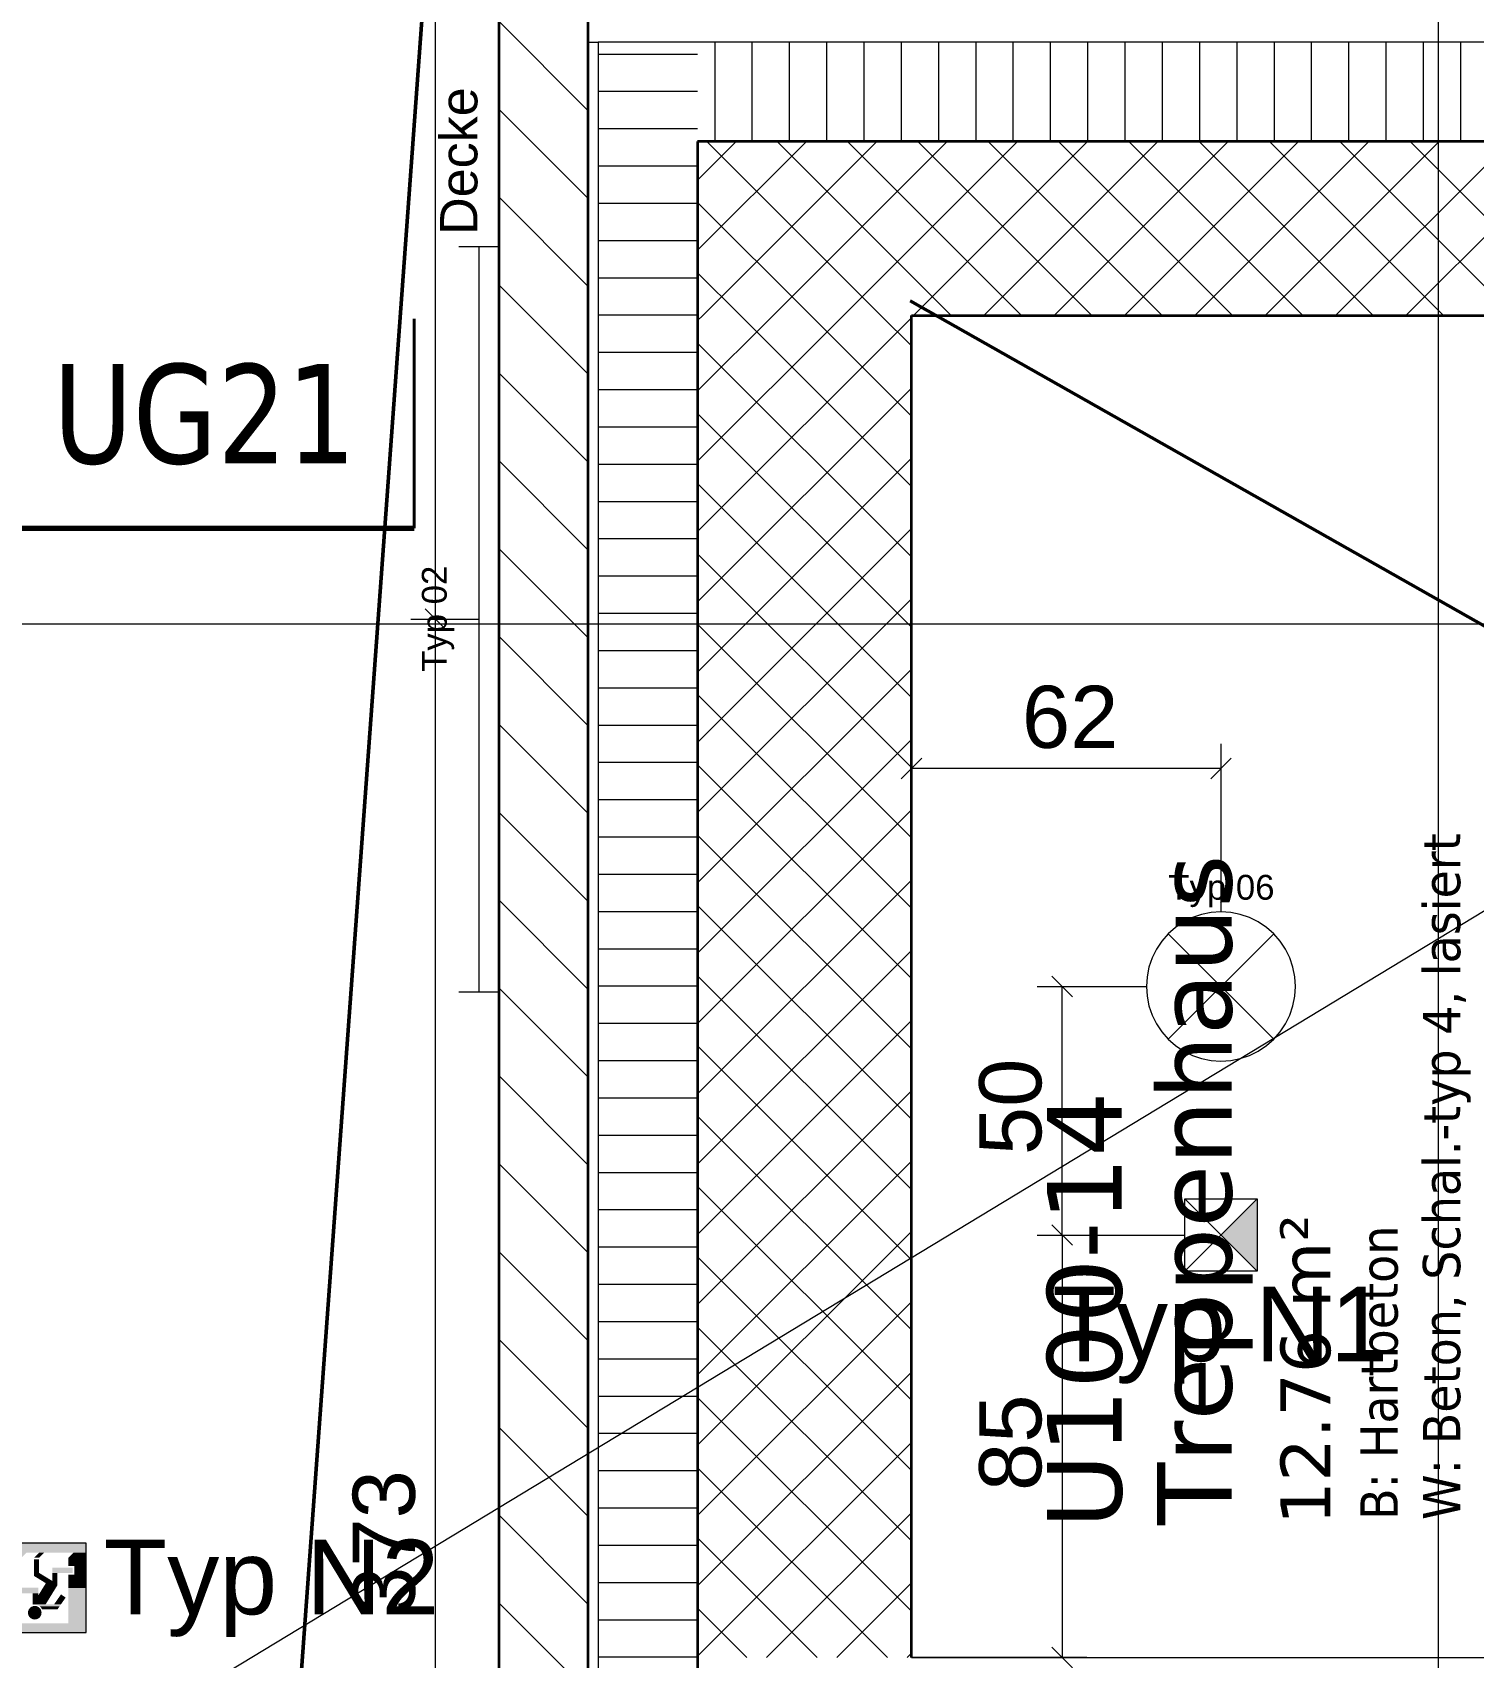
# Model space of a CAD drawing. Extents: x -1132 to 613, y -179 to 712.
# Drawn here: x -523 to -465, y 96.5 to 161.9 of the extents above; entities that cross this region are included whole.
import ezdxf
from ezdxf.lldxf.tags import DXFTag

# ---------------------------------------------------------------- set-up
doc = ezdxf.new("R2010")
doc.units = 0
doc.layers.get('0').update_dxf_attribs({"lineweight": 13})
for name, color, linetype, lineweight in [('A-AREA-____-IDEN', 7, 'Continuous', 5), ('A-DETL-GENF-HDLN', 7, '_Verdeckte Linien_', 9), ('A-FLOR-____-OTLN', 7, 'Continuous', 9), ('A-WALL-____-MCUT', 7, 'Continuous', 35), ('A-WALL-____-PATT', 7, 'Continuous', 35), ('S-GRID-____-OTLN', 7, 'Continuous', 5), ('S-STRS-____-MBND', 7, '_Strichpunkt - Fein', 9)]:
    doc.layers.add(name, color=color, linetype=linetype, lineweight=lineweight)
for name, color, linetype, lineweight, true_color in [('EL01_VVV_Mass', 7, 'Continuous', 13, 0xb2b200), ('EL01_WAN_Leuchten', 7, 'Continuous', 13, 0x0080ff), ('EL01_WAN_Leuchtentyp', 7, 'Continuous', 13, 0x0099ff), ('EL01_WAN_Notbeleuchtungen', 7, 'Continuous', 13, 0x009900), ('EL01_WAN_Notbeleuchtungentyp', 7, 'Continuous', 13, 0x009900), ('G-____-____-SYMB', 7, 'Strichpunkt - Weit', 5, 0x008080), ('X_Geometrie', 3, 'Continuous', 50, 0x00ff00)]:
    doc.layers.add(name, color=color, linetype=linetype, lineweight=lineweight, true_color=true_color)
doc.styles.get("Standard").update_dxf_attribs({"font": 'arial.ttf'})
tags = doc.linetypes.add('_Rasterlinie_', pattern=[0.375, 0.2, -0.05, 0.075, -0.05]).pattern_tags.tags
tags[10:11] = [DXFTag(74, 4), DXFTag(75, 0), DXFTag(340, '0'), DXFTag(46, 1.0), DXFTag(50, 0.0), DXFTag(44, 0.0), DXFTag(45, 0.0)]
tags[8:9] = [DXFTag(74, 4), DXFTag(75, 0), DXFTag(340, '0'), DXFTag(46, 1.0), DXFTag(50, 0.0), DXFTag(44, 0.0), DXFTag(45, 0.0)]
tags[6:7] = [DXFTag(74, 4), DXFTag(75, 0), DXFTag(340, '0'), DXFTag(46, 1.0), DXFTag(50, 0.0), DXFTag(44, 0.0), DXFTag(45, 0.0)]
tags[4:5] = [DXFTag(74, 4), DXFTag(75, 0), DXFTag(340, '0'), DXFTag(46, 1.0), DXFTag(50, 0.0), DXFTag(44, 0.0), DXFTag(45, 0.0)]
tags = doc.linetypes.add('_Schnittlinie_', pattern=[0.3, 0.15, -0.05, 0.05, -0.05]).pattern_tags.tags
tags[10:11] = [DXFTag(74, 4), DXFTag(75, 0), DXFTag(340, '0'), DXFTag(46, 1.0), DXFTag(50, 0.0), DXFTag(44, 0.0), DXFTag(45, 0.0)]
tags[8:9] = [DXFTag(74, 4), DXFTag(75, 0), DXFTag(340, '0'), DXFTag(46, 1.0), DXFTag(50, 0.0), DXFTag(44, 0.0), DXFTag(45, 0.0)]
tags[6:7] = [DXFTag(74, 4), DXFTag(75, 0), DXFTag(340, '0'), DXFTag(46, 1.0), DXFTag(50, 0.0), DXFTag(44, 0.0), DXFTag(45, 0.0)]
tags[4:5] = [DXFTag(74, 4), DXFTag(75, 0), DXFTag(340, '0'), DXFTag(46, 1.0), DXFTag(50, 0.0), DXFTag(44, 0.0), DXFTag(45, 0.0)]
tags = doc.linetypes.add('_Strichpunkt - Fein', pattern=[0.2, 0.1, -0.05, 0, -0.05]).pattern_tags.tags
tags[10:11] = [DXFTag(74, 4), DXFTag(75, 0), DXFTag(340, '0'), DXFTag(46, 1.0), DXFTag(50, 0.0), DXFTag(44, 0.0), DXFTag(45, 0.0)]
tags[8:9] = [DXFTag(74, 4), DXFTag(75, 0), DXFTag(340, '0'), DXFTag(46, 1.0), DXFTag(50, 0.0), DXFTag(44, 0.0), DXFTag(45, 0.0)]
tags[6:7] = [DXFTag(74, 4), DXFTag(75, 0), DXFTag(340, '0'), DXFTag(46, 1.0), DXFTag(50, 0.0), DXFTag(44, 0.0), DXFTag(45, 0.0)]
tags[4:5] = [DXFTag(74, 4), DXFTag(75, 0), DXFTag(340, '0'), DXFTag(46, 1.0), DXFTag(50, 0.0), DXFTag(44, 0.0), DXFTag(45, 0.0)]
tags = doc.linetypes.add('_Verdeckte Linien_', pattern=[0.15, 0.1, -0.05]).pattern_tags.tags
tags[6:7] = [DXFTag(74, 4), DXFTag(75, 0), DXFTag(340, '0'), DXFTag(46, 1.0), DXFTag(50, 0.0), DXFTag(44, 0.0), DXFTag(45, 0.0)]
tags[4:5] = [DXFTag(74, 4), DXFTag(75, 0), DXFTag(340, '0'), DXFTag(46, 1.0), DXFTag(50, 0.0), DXFTag(44, 0.0), DXFTag(45, 0.0)]
tags = doc.linetypes.add('Strichpunkt - Weit', pattern=[0.5, 0.2, -0.15, 0, -0.15]).pattern_tags.tags
tags[10:11] = [DXFTag(74, 4), DXFTag(75, 0), DXFTag(340, '0'), DXFTag(46, 1.0), DXFTag(50, 0.0), DXFTag(44, 0.0), DXFTag(45, 0.0)]
tags[8:9] = [DXFTag(74, 4), DXFTag(75, 0), DXFTag(340, '0'), DXFTag(46, 1.0), DXFTag(50, 0.0), DXFTag(44, 0.0), DXFTag(45, 0.0)]
tags[6:7] = [DXFTag(74, 4), DXFTag(75, 0), DXFTag(340, '0'), DXFTag(46, 1.0), DXFTag(50, 0.0), DXFTag(44, 0.0), DXFTag(45, 0.0)]
tags[4:5] = [DXFTag(74, 4), DXFTag(75, 0), DXFTag(340, '0'), DXFTag(46, 1.0), DXFTag(50, 0.0), DXFTag(44, 0.0), DXFTag(45, 0.0)]

# ---------------------------------------------------------------- blocks, each defined once
blk = doc.blocks.new('Referenz-A0UNPDE96I', base_point=(-1115.886, -117.372))
at = {"layer": 'A-DETL-GENF-HDLN', "color": 0, "linetype": '_Verdeckte Linien_', "ltscale": 0.13}
blk.add_line((-365.615, 186.478), (-735.315, -37.522), dxfattribs=at)
at = {"layer": 'A-FLOR-____-OTLN', "color": 0, "linetype": 'Continuous', "ltscale": 0.13}
blk.add_line((-500.615, 161.478), (-500.215, 161.478), dxfattribs=at)
at = {"layer": 'A-WALL-____-MCUT', "color": 0, "linetype": 'Continuous', "ltscale": 0.35}
for p, q in [((-504.215, 204.478), (-504.215, 82.478)), ((-500.615, 85.478), (-500.615, 200.878)), ((-422.815, 157.478), (-496.215, 157.478)), ((-496.215, 157.478), (-496.215, 89.478)), ((-487.615, 150.478), (-420.415, 150.478)), ((-487.615, 96.478), (-487.615, 150.478))]:
    blk.add_line(p, q, dxfattribs=at)
at = {"layer": 'A-WALL-____-MCUT', "color": 0, "linetype": 'Continuous', "lineweight": 9, "ltscale": 0.13}
for p, q in [((-500.215, 161.478), (-500.215, 85.478)), ((-426.815, 161.478), (-500.215, 161.478))]:
    blk.add_line(p, q, dxfattribs=at)
at = {"layer": 'A-WALL-____-PATT', "color": 0, "linetype": 'Continuous', "lineweight": 9, "ltscale": 0.13}
for p, q in [((-504.215, 162.32), (-500.615, 158.72)), ((-496.215, 160.987), (-500.215, 160.987)), ((-495.515, 157.478), (-495.515, 161.478)), ((-494.015, 157.478), (-494.015, 161.478)), ((-492.515, 157.478), (-492.515, 161.478)), ((-491.015, 157.478), (-491.015, 161.478)), ((-489.515, 157.478), (-489.515, 161.478)), ((-488.015, 157.478), (-488.015, 161.478)), ((-486.515, 157.478), (-486.515, 161.478)), ((-485.015, 157.478), (-485.015, 161.478)), ((-483.515, 157.478), (-483.515, 161.478)), ((-482.015, 157.478), (-482.015, 161.478)), ((-480.515, 157.478), (-480.515, 161.478)), ((-479.015, 157.478), (-479.015, 161.478)), ((-477.515, 157.478), (-477.515, 161.478)), ((-476.015, 157.478), (-476.015, 161.478)), ((-474.515, 157.478), (-474.515, 161.478)), ((-473.015, 157.478), (-473.015, 161.478)), ((-471.515, 157.478), (-471.515, 161.478)), ((-470.015, 157.478), (-470.015, 161.478)), ((-468.515, 157.478), (-468.515, 161.478)), ((-467.015, 157.478), (-467.015, 161.478)), ((-465.515, 157.478), (-465.515, 161.478)), ((-496.215, 159.487), (-500.215, 159.487)), ((-504.215, 158.784), (-500.615, 155.184)), ((-496.215, 157.987), (-500.215, 157.987)), ((-496.215, 155.931), (-494.667, 157.478)), ((-496.215, 153.102), (-491.839, 157.478)), ((-496.01, 150.478), (-489.01, 157.478)), ((-488.838, 150.478), (-495.838, 157.478)), ((-493.182, 150.478), (-486.182, 157.478)), ((-486.009, 150.478), (-493.009, 157.478)), ((-490.353, 150.478), (-483.353, 157.478)), ((-483.181, 150.478), (-490.181, 157.478)), ((-487.525, 150.478), (-480.525, 157.478)), ((-480.352, 150.478), (-487.352, 157.478)), ((-484.696, 150.478), (-477.696, 157.478)), ((-477.524, 150.478), (-484.524, 157.478)), ((-481.868, 150.478), (-474.868, 157.478)), ((-474.696, 150.478), (-481.696, 157.478)), ((-479.04, 150.478), (-472.04, 157.478)), ((-471.867, 150.478), (-478.867, 157.478)), ((-476.211, 150.478), (-469.211, 157.478)), ((-469.039, 150.478), (-476.039, 157.478)), ((-473.383, 150.478), (-466.383, 157.478)), ((-466.21, 150.478), (-473.21, 157.478)), ((-470.554, 150.478), (-463.554, 157.478)), ((-463.382, 150.478), (-470.382, 157.478)), ((-467.726, 150.478), (-460.726, 157.478)), ((-460.553, 150.478), (-467.553, 157.478)), ((-496.215, 156.487), (-500.215, 156.487)), ((-504.215, 155.249), (-500.615, 151.649)), ((-496.215, 154.987), (-500.215, 154.987)), ((-491.666, 150.478), (-496.215, 155.027)), ((-496.215, 153.487), (-500.215, 153.487)), ((-504.215, 151.713), (-500.615, 148.113)), ((-496.215, 151.987), (-500.215, 151.987)), ((-494.495, 150.478), (-496.215, 152.198)), ((-496.215, 150.487), (-500.215, 150.487)), ((-496.215, 150.274), (-496.01, 150.478)), ((-496.215, 147.445), (-493.182, 150.478)), ((-496.215, 144.617), (-490.353, 150.478)), ((-487.615, 143.598), (-494.495, 150.478)), ((-487.615, 146.427), (-491.666, 150.478)), ((-487.615, 149.255), (-488.838, 150.478)), ((-496.215, 141.788), (-487.615, 150.388)), ((-487.615, 140.77), (-496.215, 149.37)), ((-496.215, 148.987), (-500.215, 148.987)), ((-504.215, 148.177), (-500.615, 144.577)), ((-496.215, 147.487), (-500.215, 147.487)), ((-496.215, 138.96), (-487.615, 147.56)), ((-487.615, 137.941), (-496.215, 146.541)), ((-496.215, 145.987), (-500.215, 145.987)), ((-504.215, 144.642), (-500.615, 141.042)), ((-496.215, 136.132), (-487.615, 144.732)), ((-496.215, 144.487), (-500.215, 144.487)), ((-487.615, 135.113), (-496.215, 143.713)), ((-496.215, 142.987), (-500.215, 142.987)), ((-496.215, 133.303), (-487.615, 141.903)), ((-496.215, 141.487), (-500.215, 141.487)), ((-504.215, 141.106), (-500.615, 137.506)), ((-487.615, 132.285), (-496.215, 140.885)), ((-496.215, 139.987), (-500.215, 139.987)), ((-496.215, 130.475), (-487.615, 139.075)), ((-496.215, 138.487), (-500.215, 138.487)), ((-487.615, 129.456), (-496.215, 138.056)), ((-504.215, 137.571), (-500.615, 133.971)), ((-496.215, 136.987), (-500.215, 136.987)), ((-496.215, 127.646), (-487.615, 136.246)), ((-496.215, 135.487), (-500.215, 135.487)), ((-487.615, 126.628), (-496.215, 135.228)), ((-504.215, 134.035), (-500.615, 130.435)), ((-496.215, 133.987), (-500.215, 133.987)), ((-496.215, 124.818), (-487.615, 133.418)), ((-496.215, 132.487), (-500.215, 132.487)), ((-487.615, 123.799), (-496.215, 132.399)), ((-496.215, 130.987), (-500.215, 130.987)), ((-504.215, 130.5), (-500.615, 126.9)), ((-496.215, 121.989), (-487.615, 130.589)), ((-496.215, 129.487), (-500.215, 129.487)), ((-487.615, 120.971), (-496.215, 129.571)), ((-496.215, 127.987), (-500.215, 127.987)), ((-496.215, 119.161), (-487.615, 127.761)), ((-504.215, 126.964), (-500.615, 123.364)), ((-496.215, 126.487), (-500.215, 126.487)), ((-487.615, 118.142), (-496.215, 126.742)), ((-496.215, 124.987), (-500.215, 124.987)), ((-496.215, 116.333), (-487.615, 124.933)), ((-487.615, 115.314), (-496.215, 123.914)), ((-504.215, 123.429), (-500.615, 119.829)), ((-496.215, 123.487), (-500.215, 123.487)), ((-496.215, 121.987), (-500.215, 121.987)), ((-496.215, 113.504), (-487.615, 122.104)), ((-487.615, 112.486), (-496.215, 121.086)), ((-496.215, 120.487), (-500.215, 120.487)), ((-504.215, 119.893), (-500.615, 116.293)), ((-496.215, 110.676), (-487.615, 119.276)), ((-496.215, 118.987), (-500.215, 118.987)), ((-487.615, 109.657), (-496.215, 118.257)), ((-496.215, 117.487), (-500.215, 117.487)), ((-496.215, 107.847), (-487.615, 116.447)), ((-504.215, 116.358), (-500.615, 112.758)), ((-496.215, 115.987), (-500.215, 115.987)), ((-487.615, 106.829), (-496.215, 115.429)), ((-496.215, 114.487), (-500.215, 114.487)), ((-496.215, 105.019), (-487.615, 113.619)), ((-504.215, 112.822), (-500.615, 109.222)), ((-496.215, 112.987), (-500.215, 112.987)), ((-487.615, 104), (-496.215, 112.6)), ((-496.215, 111.487), (-500.215, 111.487)), ((-496.215, 102.19), (-487.615, 110.79)), ((-496.215, 109.987), (-500.215, 109.987)), ((-504.215, 109.287), (-500.615, 105.687)), ((-487.615, 101.172), (-496.215, 109.772)), ((-496.215, 108.487), (-500.215, 108.487)), ((-496.215, 99.362), (-487.615, 107.962)), ((-496.215, 106.987), (-500.215, 106.987)), ((-487.615, 98.343), (-496.215, 106.943)), ((-504.215, 105.751), (-500.615, 102.151)), ((-496.215, 105.487), (-500.215, 105.487)), ((-496.215, 96.534), (-487.615, 105.134)), ((-496.215, 103.987), (-500.215, 103.987)), ((-488.578, 96.478), (-496.215, 104.115)), ((-504.215, 102.216), (-500.615, 98.616)), ((-496.215, 102.487), (-500.215, 102.487)), ((-493.442, 96.478), (-487.615, 102.305)), ((-496.215, 100.987), (-500.215, 100.987)), ((-491.406, 96.478), (-496.215, 101.287)), ((-496.215, 99.487), (-500.215, 99.487)), ((-490.613, 96.478), (-487.615, 99.477)), ((-504.215, 98.68), (-500.615, 95.08)), ((-494.235, 96.478), (-496.215, 98.458)), ((-496.215, 97.987), (-500.215, 97.987)), ((-496.215, 96.487), (-500.215, 96.487)), ((-487.785, 96.478), (-487.615, 96.648))]:
    blk.add_line(p, q, dxfattribs=at)
at = {"layer": 'G-____-____-SYMB', "color": 0, "linetype": 'Continuous', "lineweight": 40, "ltscale": 0.4}
blk.add_line((-507.623, 150.346), (-507.623, 141.92), dxfattribs=at)
at = {"layer": 'G-____-____-SYMB', "color": 0, "linetype": '_Schnittlinie_', "lineweight": 70, "ltscale": 0.7}
blk.add_line((-526.486, 141.92), (-507.623, 141.92), dxfattribs=at)
at = {"layer": 'S-GRID-____-OTLN', "color": 0, "linetype": '_Rasterlinie_', "ltscale": 0.13}
for p, q in [((-466.415, -113.603), (-466.415, 631.478)), ((-1107.612, 138.078), (103.376, 138.078))]:
    blk.add_line(p, q, dxfattribs=at)
at = {"layer": 'S-STRS-____-MBND', "color": 0, "linetype": '_Strichpunkt - Fein', "ltscale": 0.13}
for p, q in [((-487.615, 150.478), (-487.615, 96.478)), ((-462.715, 150.478), (-487.615, 150.478)), ((-487.615, 96.478), (-462.715, 96.478))]:
    blk.add_line(p, q, dxfattribs=at)
at = {"layer": 'X_Geometrie', "color": 0, "linetype": 'Continuous', "ltscale": 0.5}
for p, q in [((-499.991, 262.866), (-526.732, -104.18)), ((-487.659, 151.065), (-395.661, 98.945))]:
    blk.add_line(p, q, dxfattribs=at)
at = {"layer": 'A-AREA-____-IDEN', "color": 0, "linetype": 'Continuous', "ltscale": 0.13, "attachment_point": 1, "rotation": 90}
for s, insert, char_height in [('{\\W0.9;\\fVerdana;W: Beton, Schal.-typ 4, lasiert}', (-467.04, 102.013), 1.5), ('{\\fVerdana;Treppenhaus}', (-477.738, 101.806), 3), ('{\\fVerdana;U100-14}', (-482.161, 101.663), 3), ('{\\fVerdana;12.76 m²}', (-472.768, 101.815), 2), ('{\\W0.9;\\fVerdana;B: Hartbeton}', (-469.554, 102.013), 1.5)]:
    blk.add_mtext(s, dxfattribs=dict(at, insert=insert, char_height=char_height))
at = {"layer": 'G-____-____-SYMB', "color": 0, "linetype": 'Continuous', "ltscale": 0.13, "insert": (-522.147, 148.529), "char_height": 4, "attachment_point": 1}
blk.add_mtext('{\\W0.8;\\fVerdana;UG21}', dxfattribs=at)
blk = doc.blocks.new('Maß-A0UNPE4P6I', base_point=(-484.888, 113.065))
at = {"color": 0, "lineweight": -2}
for p, q in [((-481.968, 123.892), (-481.141, 123.065)), ((-482.554, 123.478), (-478.162, 123.478)), ((-481.554, 113.479), (-481.554, 123.478)), ((-481.968, 113.893), (-481.141, 113.065)), ((-482.554, 113.479), (-476.621, 113.479))]:
    blk.add_line(p, q, dxfattribs=at)
at = {"color": 0, "lineweight": -2, "insert": (-484.888, 116.693), "char_height": 2.5, "attachment_point": 1, "rotation": 90}
blk.add_mtext('{\\fArial;50}', dxfattribs=at)
blk = doc.blocks.new('Maß-A0UNPE8N6I', base_point=(-510.088, 137.845))
at = {"color": 0, "lineweight": -2}
for p, q in [((-507.168, 213.292), (-506.341, 212.465)), ((-507.754, 212.878), (-504.984, 212.878)), ((-506.754, 138.259), (-506.754, 212.878)), ((-507.168, 138.673), (-506.341, 137.845)), ((-507.754, 138.259), (-505.013, 138.259))]:
    blk.add_line(p, q, dxfattribs=at)
at = {"color": 0, "lineweight": -2, "insert": (-510.088, 172.81), "char_height": 2.5, "attachment_point": 1, "rotation": 90}
blk.add_mtext('{\\fArial;373}', dxfattribs=at)
blk = doc.blocks.new('Maß-A0UNPEAV6I', base_point=(-487.613, 96.065))
at = {"color": 0, "lineweight": -2}
for p, q in [((-481.141, 113.065), (-481.968, 113.893)), ((-482.554, 113.479), (-476.621, 113.479)), ((-481.554, 113.479), (-481.554, 96.478)), ((-481.141, 96.065), (-481.968, 96.892)), ((-480.554, 96.478), (-487.613, 96.478))]:
    blk.add_line(p, q, dxfattribs=at)
at = {"color": 0, "lineweight": -2, "insert": (-484.888, 103.178), "char_height": 2.5, "attachment_point": 1, "rotation": 90}
blk.add_mtext('{\\fArial;85}', dxfattribs=at)
blk = doc.blocks.new('LED-Langfeldleuchte 37W-A0UNPF1H6I', base_point=(-505.813, 123.259))
at = {"color": 0, "lineweight": -2}
for p, q in [((-505.813, 153.259), (-504.213, 153.259)), ((-505.013, 153.259), (-505.013, 123.259)), ((-505.813, 123.259), (-504.213, 123.259))]:
    blk.add_line(p, q, dxfattribs=at)
blk = doc.blocks.new('Absolute Höhe-A0UNPF1J6I', base_point=(-506.573, 153.721))
at = {"color": 0, "lineweight": -2, "insert": (-506.573, 153.721), "char_height": 1.5, "attachment_point": 1, "rotation": 90}
blk.add_mtext('{\\fArial;Decke}', dxfattribs=at)
blk = doc.blocks.new('Bemerkung 1-A0UNPF1L6I', base_point=(-507.307, 136.141))
at = {"color": 0, "lineweight": -2, "insert": (-507.307, 136.141), "char_height": 1, "attachment_point": 1, "rotation": 90}
blk.add_mtext('{\\fArial;Typ 02}', dxfattribs=at)
blk = doc.blocks.new('Maß-A0UNPF1P6I', base_point=(-510.088, 63.226))
at = {"color": 0, "lineweight": -2}
for p, q in [((-507.168, 138.673), (-506.341, 137.845)), ((-507.754, 138.259), (-505.013, 138.259)), ((-506.754, 63.64), (-506.754, 138.259)), ((-507.754, 63.64), (-505.013, 63.64)), ((-507.168, 64.054), (-506.341, 63.226))]:
    blk.add_line(p, q, dxfattribs=at)
at = {"color": 0, "lineweight": -2, "insert": (-510.088, 98.191), "char_height": 2.5, "attachment_point": 1, "rotation": 90}
blk.add_mtext('{\\fArial;373}', dxfattribs=at)
blk = doc.blocks.new('RZL-Wand_ Rechts-A0UNPF1V6I', base_point=(-528.007, 97.479))
at = {"color": 0, "lineweight": -2}
for p, q in [((-520.807, 101.079), (-528.007, 101.079)), ((-528.007, 101.079), (-528.007, 97.479)), ((-520.807, 97.479), (-520.807, 101.079)), ((-528.007, 97.479), (-520.807, 97.479))]:
    blk.add_line(p, q, dxfattribs=at)
for points in [[(-528.007, 100.468), (-524.407, 100.468), (-528.007, 101.079)], [(-524.407, 100.468), (-528.007, 101.079), (-524.407, 101.079)], [(-524.407, 100.692), (-520.807, 100.692), (-524.407, 101.079)], [(-520.807, 100.692), (-524.407, 101.079), (-520.807, 101.079)], [(-528.007, 99.279), (-527.507, 99.279), (-528.007, 100.468)], [(-527.507, 99.279), (-528.007, 100.468), (-526.318, 100.468)], [(-526.589, 99.519), (-524.407, 99.519), (-525.639, 100.468)], [(-524.407, 99.519), (-525.639, 100.468), (-524.407, 100.468)], [(-524.407, 100.49), (-523.422, 100.49), (-524.407, 100.692)], [(-523.422, 100.49), (-524.407, 100.692), (-523.22, 100.692)], [(-524.407, 99.519), (-523.422, 99.519), (-524.407, 100.49)], [(-523.422, 99.519), (-524.407, 100.49), (-523.422, 100.49)], [(-522.905, 100.49), (-522.706, 100.49), (-522.702, 100.692)], [(-522.905, 99.884), (-522.706, 99.884), (-522.905, 100.429)], [(-522.706, 99.884), (-522.905, 100.429), (-522.706, 100.429)], [(-522.706, 100.49), (-522.702, 100.692), (-522.504, 100.692)], [(-522.176, 99.88), (-521.354, 99.88), (-522.176, 100.092)], [(-521.354, 99.88), (-522.176, 100.092), (-521.354, 100.092)], [(-521.53, 100.49), (-520.807, 100.49), (-521.328, 100.692)], [(-521.53, 100.155), (-520.807, 100.155), (-521.53, 100.49)], [(-520.807, 100.155), (-521.53, 100.49), (-520.807, 100.49)], [(-520.807, 100.49), (-521.328, 100.692), (-520.807, 100.692)], [(-521.291, 99.816), (-520.807, 99.816), (-521.291, 100.155)], [(-520.807, 99.816), (-521.291, 100.155), (-520.807, 100.155)], [(-524.167, 99.29), (-523.422, 99.29), (-524.167, 99.519)], [(-523.422, 99.29), (-524.167, 99.519), (-523.422, 99.519)], [(-522.905, 99.758), (-522.499, 99.758), (-522.905, 99.884)], [(-522.499, 99.758), (-522.905, 99.884), (-522.706, 99.884)], [(-522.582, 99.56), (-522.176, 99.56), (-522.905, 99.758)], [(-522.176, 99.56), (-522.905, 99.758), (-522.499, 99.758)], [(-522.432, 99.467), (-521.973, 99.467), (-522.582, 99.56)], [(-521.973, 99.467), (-522.582, 99.56), (-521.973, 99.56)], [(-522.489, 99.375), (-521.973, 99.375), (-522.432, 99.467)], [(-521.973, 99.375), (-522.432, 99.467), (-521.973, 99.467)], [(-522.176, 99.56), (-521.973, 99.56), (-522.176, 99.88)], [(-521.973, 99.56), (-522.176, 99.88), (-521.973, 99.88)], [(-521.53, 99.279), (-520.807, 99.279), (-521.53, 99.816)], [(-520.807, 99.279), (-521.53, 99.816), (-520.807, 99.816)], [(-528.007, 98.089), (-526.318, 98.089), (-528.007, 99.279)], [(-526.318, 98.089), (-528.007, 99.279), (-527.507, 99.279)], [(-525.639, 98.089), (-524.407, 98.089), (-526.589, 99.039)], [(-524.407, 98.089), (-526.589, 99.039), (-524.407, 99.039)], [(-524.407, 97.857), (-523.422, 97.857), (-524.407, 99.039)], [(-523.422, 97.857), (-524.407, 99.039), (-523.422, 99.039)], [(-524.167, 99.061), (-522.741, 99.061), (-524.167, 99.29)], [(-522.741, 99.061), (-524.167, 99.29), (-522.741, 99.29)], [(-524.167, 99.039), (-523.422, 99.039), (-524.167, 99.061)], [(-523.422, 99.039), (-524.167, 99.061), (-523.422, 99.061)], [(-522.969, 98.969), (-522.741, 98.969), (-522.969, 99.061)], [(-522.741, 98.969), (-522.969, 99.061), (-522.741, 99.061)], [(-522.969, 98.624), (-522.435, 98.624), (-522.969, 98.969)], [(-522.435, 98.624), (-522.969, 98.969), (-522.223, 98.969)], [(-522.741, 98.969), (-522.223, 98.969), (-522.489, 99.375)], [(-522.223, 98.969), (-522.489, 99.375), (-521.973, 99.375)], [(-522.095, 98.624), (-521.82, 98.624), (-521.911, 98.89)], [(-521.911, 98.89), (-521.636, 98.89), (-521.822, 99.018)], [(-521.82, 98.624), (-521.911, 98.89), (-521.636, 98.89)], [(-521.53, 97.857), (-520.807, 97.857), (-521.53, 99.279)], [(-520.807, 97.857), (-521.53, 99.279), (-520.807, 99.279)], [(-528.007, 97.479), (-524.407, 97.479), (-528.007, 98.089)], [(-524.407, 97.479), (-528.007, 98.089), (-524.407, 98.089)], [(-522.605, 98.28), (-523.152, 98.28), (-522.614, 98.351)], [(-523.152, 98.28), (-522.614, 98.351), (-523.143, 98.351)], [(-523.143, 98.209), (-522.605, 98.28), (-523.152, 98.28)], [(-522.614, 98.351), (-523.143, 98.351), (-522.642, 98.417)], [(-523.143, 98.351), (-522.642, 98.417), (-523.115, 98.417)], [(-522.614, 98.209), (-523.143, 98.209), (-522.605, 98.28)], [(-523.115, 98.143), (-522.614, 98.209), (-523.143, 98.209)], [(-522.642, 98.417), (-523.115, 98.417), (-522.685, 98.473)], [(-523.115, 98.417), (-522.685, 98.473), (-523.072, 98.473)], [(-522.642, 98.143), (-523.115, 98.143), (-522.614, 98.209)], [(-523.072, 98.086), (-522.642, 98.143), (-523.115, 98.143)], [(-522.685, 98.473), (-523.072, 98.473), (-522.742, 98.517)], [(-523.072, 98.473), (-522.742, 98.517), (-523.015, 98.517)], [(-522.685, 98.086), (-523.072, 98.086), (-522.642, 98.143)], [(-523.015, 98.043), (-522.685, 98.086), (-523.072, 98.086)], [(-522.742, 98.517), (-523.015, 98.517), (-522.808, 98.544)], [(-523.015, 98.517), (-522.808, 98.544), (-522.949, 98.544)], [(-522.742, 98.043), (-523.015, 98.043), (-522.685, 98.086)], [(-522.969, 98.592), (-521.842, 98.592), (-522.969, 98.624)], [(-521.842, 98.592), (-522.969, 98.624), (-521.82, 98.624)], [(-522.771, 98.59), (-521.843, 98.59), (-522.969, 98.592)], [(-521.843, 98.59), (-522.969, 98.592), (-521.842, 98.592)], [(-522.808, 98.544), (-522.949, 98.544), (-522.878, 98.553)], [(-522.726, 98.572), (-521.856, 98.572), (-522.771, 98.59)], [(-521.856, 98.572), (-522.771, 98.59), (-521.843, 98.59)], [(-522.666, 98.534), (-521.883, 98.534), (-522.726, 98.572)], [(-521.883, 98.534), (-522.726, 98.572), (-521.856, 98.572)], [(-522.624, 98.485), (-521.916, 98.485), (-522.666, 98.534)], [(-521.916, 98.485), (-522.666, 98.534), (-521.883, 98.534)], [(-522.585, 98.412), (-521.967, 98.412), (-522.624, 98.485)], [(-521.967, 98.412), (-522.624, 98.485), (-521.916, 98.485)], [(-524.407, 97.479), (-520.807, 97.479), (-524.407, 97.857)], [(-520.807, 97.479), (-524.407, 97.857), (-520.807, 97.857)], [(-522.949, 98.016), (-522.742, 98.043), (-523.015, 98.043)], [(-522.808, 98.016), (-522.949, 98.016), (-522.742, 98.043)], [(-522.878, 98.006), (-522.808, 98.016), (-522.949, 98.016)]]:
    blk.add_solid(points, dxfattribs=at)
blk = doc.blocks.new('Bemerkung 1-A0UNPF1X6I', base_point=(-520.111, 98.214))
at = {"color": 0, "lineweight": -2, "insert": (-520.111, 101.214), "char_height": 3, "attachment_point": 1}
blk.add_mtext('{\\fArial;Typ N2}', dxfattribs=at)
blk = doc.blocks.new('Deckenleuchte-A0UNPFCT6I', base_point=(-478.162, 120.479))
at = {"color": 0, "linetype": 'ByBlock', "lineweight": -2, "ltscale": 0.13}
for p, q in [((-476.31, 126.249), (-476.662, 126.076)), ((-475.939, 126.375), (-476.31, 126.249)), ((-475.554, 126.452), (-475.939, 126.375)), ((-475.163, 126.477), (-475.554, 126.452)), ((-474.771, 126.452), (-475.163, 126.477)), ((-474.386, 126.375), (-474.771, 126.452)), ((-474.015, 126.249), (-474.386, 126.375)), ((-473.663, 126.076), (-474.015, 126.249)), ((-477.283, 125.599), (-477.542, 125.304)), ((-476.988, 125.858), (-477.283, 125.599)), ((-477.283, 125.599), (-473.042, 121.357)), ((-477.283, 121.357), (-473.042, 125.599)), ((-476.662, 126.076), (-476.988, 125.858)), ((-473.337, 125.858), (-473.663, 126.076)), ((-473.042, 125.599), (-473.337, 125.858)), ((-472.783, 125.304), (-473.042, 125.599)), ((-477.76, 124.978), (-477.934, 124.626)), ((-477.542, 125.304), (-477.76, 124.978)), ((-472.565, 124.978), (-472.783, 125.304)), ((-472.392, 124.626), (-472.565, 124.978)), ((-478.06, 124.255), (-478.136, 123.87)), ((-477.934, 124.626), (-478.06, 124.255)), ((-472.266, 124.255), (-472.392, 124.626)), ((-472.189, 123.87), (-472.266, 124.255)), ((-478.136, 123.87), (-478.162, 123.478)), ((-472.163, 123.478), (-472.189, 123.87)), ((-478.162, 123.478), (-478.136, 123.087)), ((-478.136, 123.087), (-478.06, 122.702)), ((-472.266, 122.702), (-472.189, 123.087)), ((-472.189, 123.087), (-472.163, 123.478)), ((-478.06, 122.702), (-477.934, 122.33)), ((-477.934, 122.33), (-477.76, 121.979)), ((-472.565, 121.979), (-472.392, 122.33)), ((-472.392, 122.33), (-472.266, 122.702)), ((-477.76, 121.979), (-477.542, 121.652)), ((-477.542, 121.652), (-477.283, 121.357)), ((-473.042, 121.357), (-472.783, 121.652)), ((-472.783, 121.652), (-472.565, 121.979)), ((-477.283, 121.357), (-476.988, 121.099)), ((-476.988, 121.099), (-476.662, 120.881)), ((-473.663, 120.881), (-473.337, 121.099)), ((-473.337, 121.099), (-473.042, 121.357)), ((-476.662, 120.881), (-476.31, 120.707)), ((-476.31, 120.707), (-475.939, 120.581)), ((-475.939, 120.581), (-475.554, 120.505)), ((-475.554, 120.505), (-475.163, 120.479)), ((-475.163, 120.479), (-474.771, 120.505)), ((-474.771, 120.505), (-474.386, 120.581)), ((-474.386, 120.581), (-474.015, 120.707)), ((-474.015, 120.707), (-473.663, 120.881))]:
    blk.add_line(p, q, dxfattribs=at)
blk = doc.blocks.new('Bemerkung 1-A0UNPFCV6I', base_point=(-477.279, 126.971))
at = {"color": 0, "lineweight": -2, "insert": (-477.279, 127.971), "char_height": 1, "attachment_point": 1}
blk.add_mtext('{\\fArial;Typ 06}', dxfattribs=at)
blk = doc.blocks.new('Notleuchte eckig-A0UNPFE16I', base_point=(-476.621, 112.02))
at = {"color": 0, "lineweight": -2}
for p, q in [((-476.621, 114.939), (-473.702, 112.02)), ((-476.621, 112.02), (-473.702, 114.939)), ((-476.621, 112.02), (-476.621, 114.939)), ((-476.621, 114.939), (-473.702, 114.939)), ((-473.702, 114.939), (-473.702, 112.02)), ((-473.702, 112.02), (-476.621, 112.02))]:
    blk.add_line(p, q, dxfattribs=at)
for points in [[(-473.702, 113.479), (-475.162, 113.479), (-473.702, 114.939)], [(-473.702, 112.02), (-473.702, 113.479), (-475.162, 113.479)]]:
    blk.add_solid(points, dxfattribs=at)
blk = doc.blocks.new('Bemerkung 1-A0UNPFE36I', base_point=(-481.945, 108.402))
at = {"color": 0, "lineweight": -2, "insert": (-481.945, 111.402), "char_height": 3, "attachment_point": 1}
blk.add_mtext('{\\fArial;Typ N1}', dxfattribs=at)
blk = doc.blocks.new('Maß-A0UNPFK56I', base_point=(-488.026, 126.477))
at = {"color": 0, "lineweight": -2}
for p, q in [((-487.613, 131.247), (-487.613, 138.078)), ((-475.163, 133.247), (-475.163, 126.477)), ((-488.026, 131.833), (-487.199, 132.661)), ((-475.163, 132.247), (-487.613, 132.247)), ((-475.576, 131.833), (-474.749, 132.661))]:
    blk.add_line(p, q, dxfattribs=at)
at = {"color": 0, "lineweight": -2, "insert": (-483.171, 135.58), "char_height": 2.5, "attachment_point": 1}
blk.add_mtext('{\\fArial;62}', dxfattribs=at)

msp = doc.modelspace()

# ---------------------------------------------------------------- block references
at = {"color": 9, "lineweight": 25, "ltscale": 0.25, "true_color": 0xc0c0c0}
msp.add_blockref('Referenz-A0UNPDE96I', (-1115.886, -117.372), dxfattribs=at)
at = {"layer": 'EL01_VVV_Mass', "linetype": 'Continuous', "ltscale": 0.13}
for name, p in [('Maß-A0UNPE8N6I', (-510.088, 137.845)), ('Maß-A0UNPF1P6I', (-510.088, 63.226)), ('Maß-A0UNPFK56I', (-488.026, 126.477)), ('Maß-A0UNPE4P6I', (-484.888, 113.065)), ('Maß-A0UNPEAV6I', (-487.613, 96.065))]:
    msp.add_blockref(name, p, dxfattribs=at)
at = {"layer": 'EL01_WAN_Leuchten', "ltscale": 0.13}
for name, p in [('Absolute Höhe-A0UNPF1J6I', (-506.573, 153.721)), ('LED-Langfeldleuchte 37W-A0UNPF1H6I', (-505.813, 123.259)), ('Deckenleuchte-A0UNPFCT6I', (-478.162, 120.479))]:
    msp.add_blockref(name, p, dxfattribs=at)
at = {"layer": 'EL01_WAN_Leuchtentyp', "ltscale": 0.13}
msp.add_blockref('Bemerkung 1-A0UNPF1L6I', (-507.307, 136.141), dxfattribs=at)
at = {"layer": 'EL01_WAN_Leuchtentyp', "linetype": 'Continuous', "ltscale": 0.13}
msp.add_blockref('Bemerkung 1-A0UNPFCV6I', (-477.279, 126.971), dxfattribs=at)
at = {"layer": 'EL01_WAN_Notbeleuchtungen', "linetype": 'Continuous', "ltscale": 0.13}
for name, p in [('Notleuchte eckig-A0UNPFE16I', (-476.621, 112.02)), ('RZL-Wand_ Rechts-A0UNPF1V6I', (-528.007, 97.479))]:
    msp.add_blockref(name, p, dxfattribs=at)
at = {"layer": 'EL01_WAN_Notbeleuchtungentyp', "linetype": 'Continuous', "ltscale": 0.13}
for name, p in [('Bemerkung 1-A0UNPFE36I', (-481.945, 108.402)), ('Bemerkung 1-A0UNPF1X6I', (-520.111, 98.214))]:
    msp.add_blockref(name, p, dxfattribs=at)

doc.saveas('drawing.dxf')
